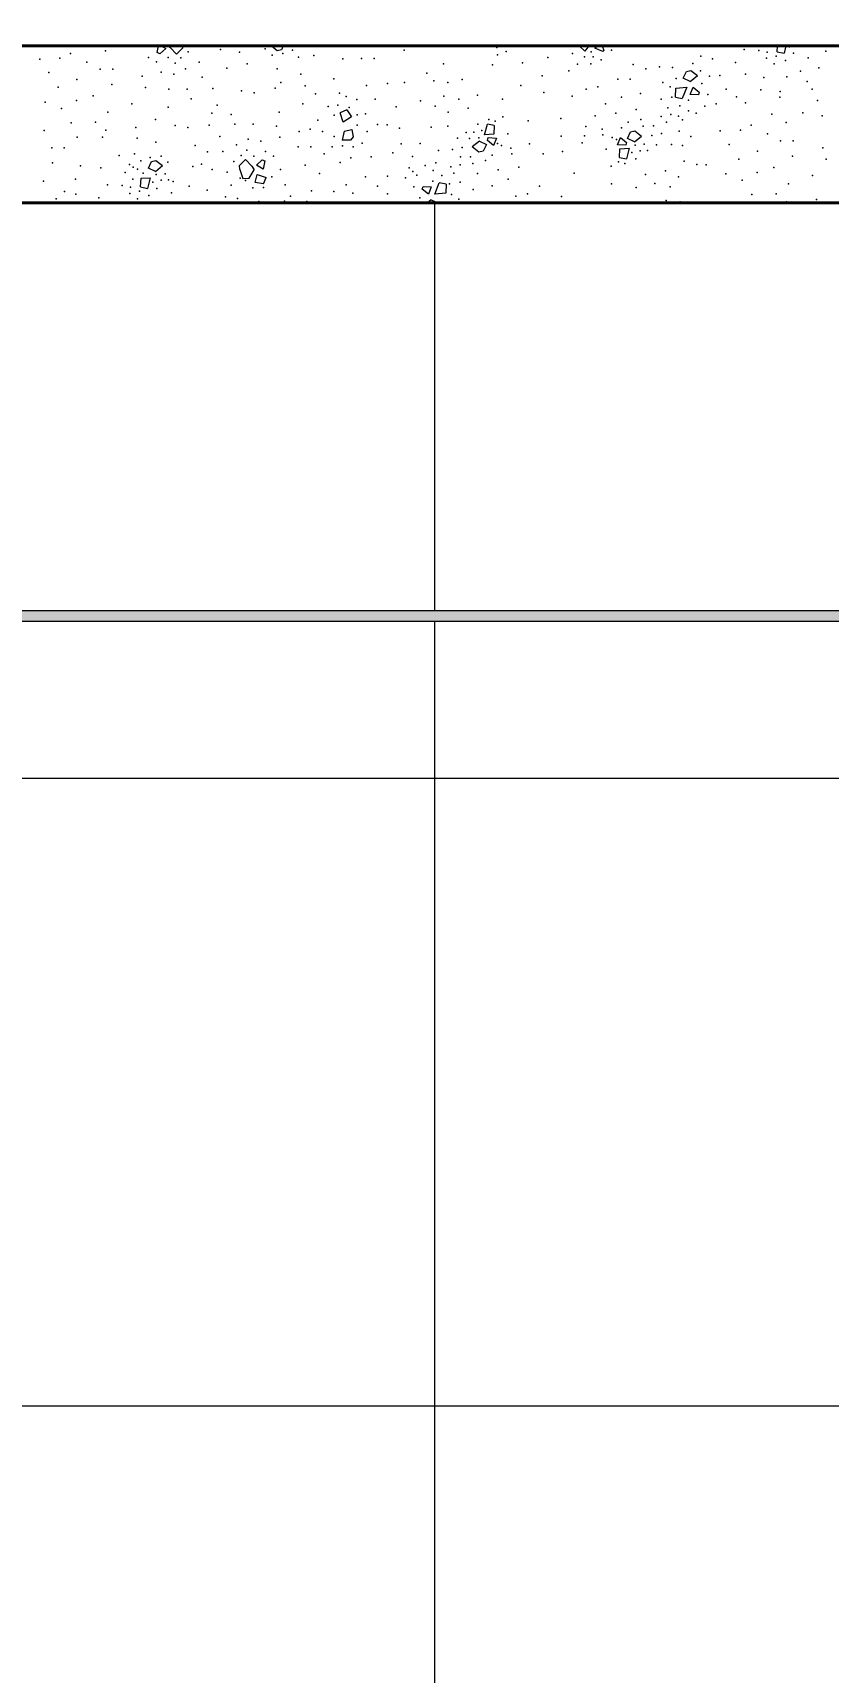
# Model space of a CAD drawing. Header units: metres. Extents: x -1.8 to 75.3, y -2 to 2.8.
# Drawn here: x 3.643 to 4.402, y 0.248 to 1.814 of the extents above; entities that cross this region are included whole.
import ezdxf

# ---------------------------------------------------------------- set-up
doc = ezdxf.new("R2010")
doc.units = ezdxf.units.M
doc.header["$MEASUREMENT"] = 0
for name, color, linetype in [('COTAS CORTE', 7, 'Continuous'), ('FORRO.EXEC', 7, 'Continuous'), ('LAJES.EST', 7, 'Continuous')]:
    doc.layers.add(name, color=color, linetype=linetype)
doc.layers.add('COTAS CORTE_Caneta_No__25', color=7, linetype='Continuous', lineweight=13, true_color=0x982312)
doc.layers.add('PAREDE CONSTRUIR_Caneta_No__97', color=7, linetype='Continuous', lineweight=13, true_color=0x6b6b6b)
for name, color, linetype, lineweight in [('FORRO.EXEC_Caneta_No__241', 7, 'Continuous', 13), ('LAJES.EST_Caneta_No__1', 7, 'Continuous', 40), ('LAJES.EST_Caneta_No__241', 7, 'Continuous', 13)]:
    doc.layers.add(name, color=color, linetype=linetype, lineweight=lineweight)
doc.styles.add('GENERATED_STYLE_1', font='arial.ttf')
doc.dimstyles.new('GENERATED_STYLE__2', dxfattribs={"dimtxt": 0.05, "dimasz": 0.02375, "dimexe": 0.18, "dimexo": 0.267183, "dimgap": 0, "dimtad": 1, "dimzin": 0, "dimdsep": 46, "dimtxsty": 'GENERATED_STYLE_1', "dimblk": 'ARROWHEAD_11', "dimblk1": 'ARROWHEAD_11', "dimblk2": 'ARROWHEAD_11', "dimcen": 0.09, "dimclrd": 256, "dimclre": 256, "dimclrt": 256, "dimadec": 0, "dimazin": 0, "dimtfac": 1, "dimtdec": 4, "dimtmove": 0, "dimatfit": 3, "dimfxl": 0, "dimtolj": 1, "dimtzin": 0, "dimarcsym": 0})

# ---------------------------------------------------------------- blocks, each defined once
blk = doc.blocks.new('*X29', base_point=(-60.4877, -1.8982))
at = {"layer": 'LAJES.EST_Caneta_No__241', "color": 7, "linetype": 'Continuous', "lineweight": 13}
for p, q in [((3.7618, 1.7953), (3.763, 1.8018)), ((3.7656, 1.8018), (3.7698, 1.7994)), ((3.7741, 1.8002), (3.7731, 1.8018)), ((3.7857, 1.8018), (3.786, 1.7995)), ((3.8763, 1.7971), (3.8704, 1.8018)), ((3.8821, 1.8018), (3.8804, 1.7981)), ((4.1645, 1.8018), (4.17, 1.7967)), ((4.1739, 1.8018), (4.17, 1.7967)), ((4.1796, 1.7997), (4.1822, 1.8018)), ((4.1866, 1.8018), (4.1882, 1.7974)), ((4.3537, 1.7961), (4.3539, 1.8018)), ((4.3619, 1.8018), (4.3602, 1.7947)), ((3.7643, 1.7943), (3.7618, 1.7953)), ((3.7698, 1.7994), (3.7643, 1.7943)), ((3.7802, 1.7939), (3.7741, 1.8002)), ((3.786, 1.7995), (3.7802, 1.7939)), ((3.8804, 1.7981), (3.8763, 1.7971)), ((4.1873, 1.7965), (4.1796, 1.7997)), ((4.1882, 1.7974), (4.1873, 1.7965)), ((4.3537, 1.7961), (4.3602, 1.7947)), ((4.2639, 1.7709), (4.267, 1.7773)), ((4.2706, 1.7677), (4.2639, 1.7709)), ((4.267, 1.7773), (4.2711, 1.7783)), ((4.2706, 1.7677), (4.2774, 1.7733)), ((4.2711, 1.7783), (4.2774, 1.7733)), ((4.2565, 1.7529), (4.2568, 1.7612)), ((4.2568, 1.7612), (4.2673, 1.7622)), ((4.2673, 1.7622), (4.263, 1.7515)), ((4.2705, 1.7552), (4.2734, 1.7623)), ((4.2785, 1.7549), (4.2705, 1.7552)), ((4.2734, 1.7623), (4.2792, 1.7575)), ((4.2792, 1.7575), (4.2785, 1.7549)), ((3.9426, 1.7406), (3.9365, 1.7378)), ((3.9426, 1.7406), (3.9473, 1.7338)), ((4.2565, 1.7529), (4.263, 1.7515)), ((3.9392, 1.7289), (3.9365, 1.7378)), ((3.9473, 1.7338), (3.9392, 1.7289)), ((4.0743, 1.7167), (4.0769, 1.727)), ((4.0834, 1.7256), (4.0769, 1.727)), ((4.0834, 1.7256), (4.083, 1.7173)), ((3.9403, 1.7203), (3.9382, 1.7118)), ((3.9463, 1.7116), (3.9382, 1.7118)), ((3.9403, 1.7203), (3.9475, 1.7218)), ((3.9489, 1.7149), (3.9463, 1.7116)), ((3.9475, 1.7218), (3.9489, 1.7149)), ((4.0693, 1.7108), (4.0625, 1.7052)), ((4.0693, 1.7108), (4.076, 1.7076)), ((4.076, 1.7076), (4.0729, 1.7012)), ((4.083, 1.7173), (4.0743, 1.7167)), ((4.0769, 1.7114), (4.0776, 1.7141)), ((4.0827, 1.7067), (4.0769, 1.7114)), ((4.0776, 1.7141), (4.0855, 1.7137)), ((4.0855, 1.7137), (4.0827, 1.7067)), ((4.2011, 1.7071), (4.2039, 1.7141)), ((4.2039, 1.7141), (4.2097, 1.7094)), ((4.2097, 1.7094), (4.209, 1.7068)), ((4.2106, 1.7132), (4.2137, 1.7196)), ((4.2173, 1.71), (4.2106, 1.7132)), ((4.2137, 1.7196), (4.2178, 1.7206)), ((4.2173, 1.71), (4.2241, 1.7156)), ((4.2178, 1.7206), (4.2241, 1.7156)), ((3.7564, 1.6913), (3.7605, 1.6923)), ((3.7605, 1.6923), (3.7668, 1.6873)), ((3.8402, 1.6876), (3.846, 1.6932)), ((3.846, 1.6932), (3.8521, 1.6869)), ((3.8564, 1.6878), (3.8619, 1.6929)), ((3.8619, 1.6929), (3.8644, 1.6919)), ((3.8644, 1.6919), (3.8629, 1.684)), ((4.0688, 1.7002), (4.0625, 1.7052)), ((4.0729, 1.7012), (4.0688, 1.7002)), ((4.209, 1.7068), (4.2011, 1.7071)), ((4.2032, 1.6952), (4.2035, 1.7035)), ((4.2032, 1.6952), (4.2097, 1.6938)), ((4.2035, 1.7035), (4.2123, 1.7041)), ((4.2123, 1.7041), (4.2097, 1.6938)), ((3.7533, 1.6849), (3.7564, 1.6913)), ((3.76, 1.6817), (3.7533, 1.6849)), ((3.76, 1.6817), (3.7668, 1.6873)), ((3.8406, 1.6835), (3.8402, 1.6876)), ((3.8406, 1.6835), (3.8436, 1.6751)), ((3.8496, 1.6754), (3.8542, 1.6834)), ((3.8521, 1.6869), (3.8542, 1.6834)), ((3.8551, 1.6712), (3.8572, 1.6789)), ((3.8629, 1.684), (3.8564, 1.6878)), ((3.8572, 1.6789), (3.8656, 1.676)), ((3.7459, 1.667), (3.7463, 1.6753)), ((3.7459, 1.667), (3.7524, 1.6655)), ((3.7463, 1.6753), (3.755, 1.6758)), ((3.755, 1.6758), (3.7524, 1.6655)), ((3.8436, 1.6751), (3.8496, 1.6754)), ((3.8633, 1.6698), (3.8551, 1.6712)), ((3.8633, 1.6698), (3.8656, 1.676)), ((4.0148, 1.6649), (4.0155, 1.6675)), ((4.0206, 1.6601), (4.0148, 1.6649)), ((4.0155, 1.6675), (4.0234, 1.6671)), ((4.0234, 1.6671), (4.0206, 1.6601)), ((4.0267, 1.6602), (4.031, 1.6709)), ((4.0371, 1.6611), (4.0267, 1.6602)), ((4.0375, 1.6695), (4.031, 1.6709)), ((4.0375, 1.6695), (4.0371, 1.6611)), ((4.0234, 1.6547), (4.0198, 1.6518)), ((4.0234, 1.6547), (4.0295, 1.6518))]:
    blk.add_line(p, q, dxfattribs=at)
for p in [(4.2611, 1.8016), (3.6495, 1.7892), (3.6689, 1.7899), (3.679, 1.7945), (3.6944, 1.7861), (3.7124, 1.7971), (3.7534, 1.7907), (3.7611, 1.7864), (3.7723, 1.7908), (3.7843, 1.7902), (3.7913, 1.7959), (3.8019, 1.7863), (3.8221, 1.7983), (3.8402, 1.7957), (3.8649, 1.7989), (3.8714, 1.793), (3.8817, 1.7944), (3.8908, 1.7975), (3.8967, 1.7909), (3.9014, 1.801), (3.9113, 1.7925), (3.939, 1.7893), (3.9568, 1.7897), (3.9687, 1.7897), (3.9974, 1.7978), (4.0861, 1.8002), (4.0865, 1.7932), (4.0947, 1.7963), (4.1345, 1.7906), (4.1582, 1.7945), (4.1695, 1.7912), (4.1761, 1.7962), (4.178, 1.7914), (4.1855, 1.7885), (4.1953, 1.7975), (4.2808, 1.7918), (4.2917, 1.7893), (4.322, 1.7983), (4.3361, 1.7974), (4.3434, 1.79), (4.344, 1.7957), (4.3527, 1.792), (4.3614, 1.7879), (4.3654, 1.8008), (4.3691, 1.7947), (4.3831, 1.7903), (4.3848, 1.8013), (4.4, 1.7968), (3.6581, 1.7762), (3.7071, 1.7794), (3.7192, 1.7795), (3.7473, 1.7728), (3.7654, 1.7766), (3.7776, 1.7747), (3.779, 1.7851), (3.7886, 1.7799), (3.8045, 1.7719), (3.8283, 1.7806), (3.8477, 1.7845), (3.8762, 1.7798), (3.8989, 1.7748), (3.9303, 1.7702), (4.0192, 1.7757), (4.0351, 1.7846), (4.0817, 1.7835), (4.1105, 1.7854), (4.1291, 1.7732), (4.1546, 1.7778), (4.1629, 1.7842), (4.1758, 1.7847), (4.2161, 1.7838), (4.2283, 1.7798), (4.2414, 1.7818), (4.2535, 1.7811), (4.2573, 1.7705), (4.273, 1.7848), (4.2805, 1.7779), (4.2889, 1.7728), (4.2989, 1.7733), (4.3138, 1.7858), (4.3235, 1.7747), (4.3407, 1.7714), (4.3506, 1.7847), (4.3629, 1.7723), (4.376, 1.7775), (4.3932, 1.7807), (3.6673, 1.7622), (3.685, 1.7697), (3.7184, 1.765), (3.7505, 1.762), (3.7729, 1.7603), (3.7903, 1.7603), (3.8149, 1.7611), (3.8422, 1.7588), (3.8543, 1.7569), (3.8742, 1.7612), (3.8798, 1.7668), (3.9029, 1.7636), (3.9127, 1.7559), (3.9359, 1.7567), (3.9616, 1.764), (3.9817, 1.7659), (3.9978, 1.7669), (4.0257, 1.7682), (4.0391, 1.7668), (4.0529, 1.7695), (4.1088, 1.7638), (4.1307, 1.7573), (4.1713, 1.7603), (4.1825, 1.7627), (4.2015, 1.7698), (4.2133, 1.7698), (4.2232, 1.7563), (4.2443, 1.7669), (4.2513, 1.7627), (4.2815, 1.7659), (4.2874, 1.7554), (4.305, 1.7604), (4.338, 1.7597), (4.3563, 1.7582), (4.3822, 1.7678), (4.387, 1.7604), (3.6547, 1.7481), (3.6704, 1.7419), (3.6848, 1.7494), (3.7005, 1.7541), (3.7375, 1.7464), (3.7721, 1.7431), (3.794, 1.751), (3.8191, 1.745), (3.9008, 1.7464), (3.9248, 1.7438), (3.9343, 1.745), (3.9421, 1.7535), (3.9451, 1.743), (3.9522, 1.7504), (3.9699, 1.7507), (3.9899, 1.7436), (4.0132, 1.7491), (4.0271, 1.7441), (4.0352, 1.7538), (4.0498, 1.7507), (4.0587, 1.7421), (4.0676, 1.7545), (4.0912, 1.7509), (4.158, 1.7537), (4.1898, 1.7464), (4.2051, 1.7528), (4.2191, 1.7411), (4.2429, 1.7509), (4.2491, 1.7424), (4.253, 1.7526), (4.2605, 1.7444), (4.2688, 1.7397), (4.269, 1.7499), (4.2844, 1.7442), (4.2953, 1.7465), (4.3147, 1.7531), (4.3232, 1.7474), (4.3562, 1.7529), (4.3922, 1.7497), (3.6795, 1.7282), (3.7027, 1.729), (3.7147, 1.7385), (3.7413, 1.7237), (3.7601, 1.7314), (3.7788, 1.7256), (3.791, 1.7238), (3.8112, 1.726), (3.814, 1.7376), (3.8322, 1.7362), (3.8358, 1.7268), (3.8533, 1.7269), (3.8756, 1.7251), (3.878, 1.7385), (3.915, 1.7308), (3.9307, 1.7355), (3.9525, 1.7261), (3.9526, 1.7359), (3.9607, 1.7368), (3.9721, 1.7267), (3.9811, 1.7264), (4.0231, 1.7242), (4.0392, 1.725), (4.0396, 1.7385), (4.0679, 1.727), (4.0784, 1.7313), (4.0844, 1.7297), (4.0916, 1.7341), (4.116, 1.7302), (4.1471, 1.7325), (4.171, 1.7248), (4.1798, 1.7349), (4.1995, 1.7375), (4.205, 1.7235), (4.2114, 1.7287), (4.2235, 1.7313), (4.2257, 1.725), (4.2354, 1.7253), (4.2429, 1.7344), (4.2479, 1.7288), (4.2521, 1.7361), (4.2594, 1.7345), (4.2632, 1.731), (4.2764, 1.7375), (4.3288, 1.7259), (4.3486, 1.7364), (4.3622, 1.7285), (4.3782, 1.7378), (4.3965, 1.7348), (3.6539, 1.7209), (3.6852, 1.7146), (3.7096, 1.7146), (3.7126, 1.7213), (3.7426, 1.7135), (3.7605, 1.7096), (3.8216, 1.7153), (3.8486, 1.7125), (3.8608, 1.7106), (3.8789, 1.7144), (3.8971, 1.7199), (3.9077, 1.7223), (3.9194, 1.72), (3.9305, 1.7152), (3.9574, 1.7087), (3.962, 1.72), (3.9931, 1.7231), (3.9947, 1.7082), (4.0127, 1.7086), (4.0483, 1.7135), (4.0567, 1.719), (4.0599, 1.7132), (4.0639, 1.7193), (4.0687, 1.7138), (4.0717, 1.7209), (4.0865, 1.7086), (4.0963, 1.7176), (4.1172, 1.7082), (4.1473, 1.7155), (4.1675, 1.709), (4.1695, 1.7159), (4.1864, 1.7223), (4.1873, 1.7168), (4.1961, 1.7141), (4.2001, 1.7122), (4.2267, 1.7077), (4.2338, 1.7161), (4.2431, 1.7181), (4.2526, 1.7076), (4.26, 1.7202), (4.2711, 1.7153), (4.2993, 1.7206), (4.3079, 1.7076), (4.3187, 1.7213), (4.3442, 1.7176), (4.3569, 1.7109), (4.369, 1.7109), (3.661, 1.7042), (3.673, 1.7043), (3.7255, 1.6969), (3.7401, 1.6985), (3.746, 1.6919), (3.7551, 1.695), (3.7654, 1.6964), (3.7979, 1.7066), (3.8097, 1.7006), (3.8243, 1.7008), (3.8375, 1.7073), (3.8418, 1.697), (3.8472, 1.702), (3.8538, 1.6963), (3.8651, 1.7007), (3.8727, 1.6965), (3.8963, 1.7053), (3.9084, 1.7054), (3.9211, 1.6987), (3.9287, 1.7052), (3.9385, 1.7062), (3.9466, 1.6949), (3.9487, 1.7052), (3.966, 1.6957), (3.9868, 1.6995), (4.0053, 1.6961), (4.0304, 1.7018), (4.0435, 1.7028), (4.0512, 1.6956), (4.0528, 1.7047), (4.0609, 1.6958), (4.0751, 1.6921), (4.0816, 1.6974), (4.0905, 1.7067), (4.0993, 1.704), (4.1002, 1.6985), (4.1303, 1.6986), (4.1487, 1.7008), (4.1903, 1.7032), (4.2149, 1.6999), (4.2179, 1.707), (4.2187, 1.6938), (4.2227, 1.7015), (4.2299, 1.7018), (4.2383, 1.7073), (4.2632, 1.7065), (4.3171, 1.6936), (4.3348, 1.7011), (4.3682, 1.6964), (4.3971, 1.7042), (4.4003, 1.6934), (3.6616, 1.6901), (3.6886, 1.687), (3.7079, 1.6853), (3.7311, 1.6807), (3.7354, 1.6884), (3.7388, 1.6859), (3.7428, 1.6839), (3.7484, 1.68), (3.7606, 1.6787), (3.7694, 1.6794), (3.7719, 1.6905), (3.7956, 1.6866), (3.8041, 1.6888), (3.8141, 1.6836), (3.8285, 1.681), (3.8348, 1.6913), (3.8712, 1.6767), (3.8795, 1.6837), (3.9031, 1.6878), (3.9167, 1.6798), (3.9365, 1.6903), (3.9605, 1.6766), (3.9816, 1.6772), (4.0021, 1.6853), (4.0059, 1.6818), (4.0095, 1.6782), (4.0174, 1.6875), (4.0252, 1.6827), (4.0278, 1.6901), (4.0335, 1.678), (4.0419, 1.6863), (4.0448, 1.68), (4.0511, 1.688), (4.0631, 1.6895), (4.0675, 1.6797), (4.0871, 1.6833), (4.1068, 1.6859), (4.1599, 1.6801), (4.195, 1.6867), (4.2022, 1.6911), (4.2082, 1.6895), (4.2278, 1.6787), (4.247, 1.6823), (4.2595, 1.6767), (4.2648, 1.6916), (4.2768, 1.6883), (4.2859, 1.688), (4.3045, 1.6795), (4.3346, 1.6808), (4.3503, 1.6855), (4.3873, 1.6778), (3.6533, 1.6724), (3.6731, 1.6626), (3.6838, 1.6744), (3.7142, 1.6691), (3.7283, 1.6682), (3.7356, 1.6608), (3.7362, 1.6666), (3.7385, 1.6743), (3.7449, 1.6628), (3.7576, 1.6716), (3.7614, 1.6655), (3.7654, 1.6733), (3.7726, 1.6736), (3.7753, 1.6612), (3.777, 1.6721), (3.7922, 1.6676), (3.8094, 1.6639), (3.8323, 1.6688), (3.841, 1.6755), (3.846, 1.673), (3.8529, 1.666), (3.8632, 1.6663), (3.8838, 1.6689), (3.9091, 1.6634), (3.9303, 1.6627), (3.9421, 1.6689), (3.9486, 1.6611), (3.9719, 1.6677), (3.9986, 1.6758), (4.0066, 1.667), (4.0249, 1.6725), (4.0409, 1.6698), (4.0511, 1.6715), (4.0634, 1.6645), (4.0814, 1.668), (4.0968, 1.6744), (4.1266, 1.6678), (4.1954, 1.6699), (4.219, 1.6664), (4.2368, 1.6701), (4.2514, 1.667), (4.3202, 1.6733), (4.3645, 1.6699), (3.6457, 1.6519), (3.6652, 1.6556), (3.6839, 1.6601), (3.706, 1.6566), (3.7428, 1.6555), (3.7537, 1.6587), (3.827, 1.6575), (3.8383, 1.6559), (3.8588, 1.6529), (3.8832, 1.6533), (3.889, 1.6581), (3.9044, 1.653), (3.9816, 1.6605), (4.0125, 1.6565), (4.0366, 1.6518), (4.0427, 1.6596), (4.0496, 1.6554), (4.1041, 1.6581), (4.1153, 1.6605), (4.1476, 1.6577), (4.2475, 1.654), (4.2609, 1.6526), (4.2814, 1.6523), (4.3037, 1.6523), (4.3293, 1.6596), (4.3526, 1.6604), (4.3624, 1.6527), (4.3911, 1.6551)]:
    blk.add_point(p, dxfattribs=at)
blk = doc.blocks.new('*D36', base_point=(-60.4877, -1.8982))
at = {"layer": 'COTAS CORTE_Caneta_No__25', "linetype": 'Continuous', "lineweight": 13, "true_color": 0x982312}
for points in [[(2.7749, 1.2518), (2.7754, 1.2494), (2.7767, 1.2473), (2.7787, 1.246), (2.7811, 1.2455), (2.7835, 1.246), (2.7855, 1.2473), (2.7869, 1.2494), (2.7874, 1.2518), (2.7869, 1.2541), (2.7855, 1.2562), (2.7835, 1.2575), (2.7811, 1.258), (2.7787, 1.2575), (2.7767, 1.2562), (2.7754, 1.2541)], [(2.7749, -1.8982), (2.7754, -1.9006), (2.7767, -1.9027), (2.7787, -1.904), (2.7811, -1.9045), (2.7835, -1.904), (2.7855, -1.9027), (2.7869, -1.9006), (2.7874, -1.8982), (2.7869, -1.8959), (2.7855, -1.8938), (2.7835, -1.8925), (2.7811, -1.892), (2.7787, -1.8925), (2.7767, -1.8938), (2.7754, -1.8959)]]:
    blk.add_hatch(color=24, dxfattribs=at).paths.add_polyline_path(points)
at = {"layer": 'COTAS CORTE_Caneta_No__25', "color": 24, "linetype": 'Continuous', "lineweight": 13, "true_color": 0x982312}
for p, q in [((2.7749, 1.2518), (2.7577, 1.2518)), ((2.7811, -1.892), (2.7811, 1.2455)), ((3.0483, 1.2518), (2.7874, 1.2518)), ((2.7749, -1.8982), (2.7577, -1.8982)), ((2.7811, -1.9107), (2.7811, -1.9045)), ((3.0483, -1.8982), (2.7874, -1.8982))]:
    blk.add_line(p, q, dxfattribs=at)
for centre in [(2.7811, 1.2518), (2.7811, -1.8982)]:
    blk.add_circle(centre, 0.00625, dxfattribs=at)
at = {"layer": 'COTAS CORTE_Caneta_No__25', "color": 24, "lineweight": 13, "true_color": 0x982312, "char_height": 0.05, "attachment_point": 7, "rotation": 90, "style": 'GENERATED_STYLE_1'}
for s, insert in [('\\A1;{\\pql;\\fArial|b0|i0|c0|p0;\\W1.000000;0,01}', (2.7711, 1.112)), ('\\A1;{\\pql;\\fArial|b0|i0|c0|p0;\\W1.000000;3,15}', (2.7711, -0.4567))]:
    blk.add_mtext(s, dxfattribs=dict(at, insert=insert))
blk = doc.blocks.new('ARROWHEAD_11')
at = {"color": 0, "linetype": 'Continuous', "lineweight": 0}
blk.add_line((0, 0), (-1, 0), dxfattribs=at)
at = {"color": 0, "linetype": 'Continuous', "lineweight": 0, "const_width": 0.25, "flags": 128}
blk.add_lwpolyline([(-0.125, 0, 1), (0.125, 0, 1)], format="xyb", close=True, dxfattribs=at)
blk = doc.blocks.new('*D37', base_point=(-60.4877, -1.8982))
at = {"layer": 'COTAS CORTE_Caneta_No__25', "linetype": 'Continuous', "lineweight": 13, "true_color": 0x982312}
for points in [[(2.7749, 1.2618), (2.7754, 1.2594), (2.7767, 1.2573), (2.7787, 1.256), (2.7811, 1.2555), (2.7835, 1.256), (2.7855, 1.2573), (2.7869, 1.2594), (2.7874, 1.2618), (2.7869, 1.2641), (2.7855, 1.2662), (2.7835, 1.2675), (2.7811, 1.268), (2.7787, 1.2675), (2.7767, 1.2662), (2.7754, 1.2641)], [(2.7749, 1.2518), (2.7754, 1.2494), (2.7767, 1.2473), (2.7787, 1.246), (2.7811, 1.2455), (2.7835, 1.246), (2.7855, 1.2473), (2.7869, 1.2494), (2.7874, 1.2518), (2.7869, 1.2541), (2.7855, 1.2562), (2.7835, 1.2575), (2.7811, 1.258), (2.7787, 1.2575), (2.7767, 1.2562), (2.7754, 1.2541)]]:
    blk.add_hatch(color=24, dxfattribs=at).paths.add_polyline_path(points)
at = {"layer": 'COTAS CORTE_Caneta_No__25', "color": 24, "linetype": 'Continuous', "lineweight": 13, "true_color": 0x982312}
for p, q in [((2.7749, 1.2618), (2.7577, 1.2618)), ((2.7811, 1.2518), (2.7811, 1.2555)), ((3.0483, 1.2618), (2.7874, 1.2618)), ((2.7749, 1.2518), (2.7577, 1.2518)), ((3.0483, 1.2518), (2.7874, 1.2518))]:
    blk.add_line(p, q, dxfattribs=at)
for centre in [(2.7811, 1.2618), (2.7811, 1.2518)]:
    blk.add_circle(centre, 0.00625, dxfattribs=at)
blk = doc.blocks.new('*D38', base_point=(-60.4877, -1.8982))
at = {"layer": 'COTAS CORTE_Caneta_No__25', "linetype": 'Continuous', "lineweight": 13, "true_color": 0x982312}
for points in [[(2.7749, 1.6518), (2.7754, 1.6494), (2.7767, 1.6473), (2.7787, 1.646), (2.7811, 1.6455), (2.7835, 1.646), (2.7855, 1.6473), (2.7869, 1.6494), (2.7874, 1.6518), (2.7869, 1.6541), (2.7855, 1.6562), (2.7835, 1.6575), (2.7811, 1.658), (2.7787, 1.6575), (2.7767, 1.6562), (2.7754, 1.6541)], [(2.7749, 1.2618), (2.7754, 1.2594), (2.7767, 1.2573), (2.7787, 1.256), (2.7811, 1.2555), (2.7835, 1.256), (2.7855, 1.2573), (2.7869, 1.2594), (2.7874, 1.2618), (2.7869, 1.2641), (2.7855, 1.2662), (2.7835, 1.2675), (2.7811, 1.268), (2.7787, 1.2675), (2.7767, 1.2662), (2.7754, 1.2641)]]:
    blk.add_hatch(color=24, dxfattribs=at).paths.add_polyline_path(points)
at = {"layer": 'COTAS CORTE_Caneta_No__25', "color": 24, "linetype": 'Continuous', "lineweight": 13, "true_color": 0x982312}
for p, q in [((2.7749, 1.6518), (2.7577, 1.6518)), ((2.7811, 1.268), (2.7811, 1.6455)), ((3.0483, 1.6518), (2.7874, 1.6518)), ((2.7749, 1.2618), (2.7577, 1.2618)), ((3.0483, 1.2618), (2.7874, 1.2618))]:
    blk.add_line(p, q, dxfattribs=at)
for centre in [(2.7811, 1.6518), (2.7811, 1.2618)]:
    blk.add_circle(centre, 0.00625, dxfattribs=at)
at = {"layer": 'COTAS CORTE_Caneta_No__25', "color": 24, "lineweight": 13, "true_color": 0x982312, "insert": (2.7711, 1.39), "char_height": 0.05, "attachment_point": 7, "rotation": 90, "style": 'GENERATED_STYLE_1'}
blk.add_mtext('\\A1;{\\pql;\\fArial|b0|i0|c0|p0;\\W1.000000;0,39}', dxfattribs=at)
blk = doc.blocks.new('*D39', base_point=(-60.4877, -1.8982))
at = {"layer": 'COTAS CORTE_Caneta_No__25', "linetype": 'Continuous', "lineweight": 13, "true_color": 0x982312}
for points in [[(2.7749, 1.8018), (2.7754, 1.7994), (2.7767, 1.7973), (2.7787, 1.796), (2.7811, 1.7955), (2.7835, 1.796), (2.7855, 1.7973), (2.7869, 1.7994), (2.7874, 1.8018), (2.7869, 1.8041), (2.7855, 1.8062), (2.7835, 1.8075), (2.7811, 1.808), (2.7787, 1.8075), (2.7767, 1.8062), (2.7754, 1.8041)], [(2.7749, 1.6518), (2.7754, 1.6494), (2.7767, 1.6473), (2.7787, 1.646), (2.7811, 1.6455), (2.7835, 1.646), (2.7855, 1.6473), (2.7869, 1.6494), (2.7874, 1.6518), (2.7869, 1.6541), (2.7855, 1.6562), (2.7835, 1.6575), (2.7811, 1.658), (2.7787, 1.6575), (2.7767, 1.6562), (2.7754, 1.6541)]]:
    blk.add_hatch(color=24, dxfattribs=at).paths.add_polyline_path(points)
at = {"layer": 'COTAS CORTE_Caneta_No__25', "color": 24, "linetype": 'Continuous', "lineweight": 13, "true_color": 0x982312}
for p, q in [((2.7749, 1.8018), (2.7577, 1.8018)), ((2.7811, 1.808), (2.7811, 1.8143)), ((3.0483, 1.8018), (2.7874, 1.8018)), ((2.7811, 1.658), (2.7811, 1.7955)), ((2.7749, 1.6518), (2.7577, 1.6518)), ((3.0483, 1.6518), (2.7874, 1.6518))]:
    blk.add_line(p, q, dxfattribs=at)
for centre in [(2.7811, 1.8018), (2.7811, 1.6518)]:
    blk.add_circle(centre, 0.00625, dxfattribs=at)
at = {"layer": 'COTAS CORTE_Caneta_No__25', "color": 24, "lineweight": 13, "true_color": 0x982312, "insert": (2.7711, 1.66), "char_height": 0.05, "attachment_point": 7, "rotation": 90, "style": 'GENERATED_STYLE_1'}
blk.add_mtext('\\A1;{\\pql;\\fArial|b0|i0|c0|p0;\\W1.000000;0,15}', dxfattribs=at)

msp = doc.modelspace()

# ---------------------------------------------------------------- hatches: boundary and pattern name
at = {"layer": 'FORRO.EXEC', "linetype": 'Continuous', "lineweight": 0, "true_color": 0xffffff}
msp.add_hatch(color=7, dxfattribs=at).paths.add_polyline_path([(2.9763, 1.2618), (2.9763, 1.2518), (5.8263, 1.2518), (5.8263, 1.2618)])
at = {"layer": 'PAREDE CONSTRUIR_Caneta_No__97', "linetype": 'Continuous', "lineweight": 13, "true_color": 0x6b6b6b}
h = msp.add_hatch(dxfattribs=at)
h.set_pattern_fill('Ceramica_60_x_60_0002', color=251, style=0, pattern_type=2)
h.set_pattern_definition([(0, (5.82634, -1.89824), (0, 0.6), []), (90, (5.82634, -1.89824), (-0.6, 0), [])])
h.paths.add_polyline_path([(2.8763, 1.6518), (2.8763, 1.2518), (2.9763, 1.2518), (2.9763, 1.2618), (4.4263, 1.2618), (4.4263, 1.3518), (4.5963, 1.3518), (4.5963, 1.6518)])
h = msp.add_hatch(dxfattribs=at)
h.set_pattern_fill('Ceramica_60_x_60_0002', color=251, style=0, pattern_type=2)
h.set_pattern_definition([(0, (5.82634, -1.89824), (0, 0.6), []), (90, (5.82634, -1.89824), (-0.6, 0), [])])
h.paths.add_polyline_path([(2.9763, 1.2518), (2.9763, -0.8982), (3.0179, -0.8982), (3.0179, -0.8782), (3.0579, -0.8782), (3.1529, -0.8849), (3.1529, -0.8982), (3.4763, -0.8982), (3.4763, -1.0982), (3.3261, -1.0982), (3.3259, -1.0984), (3.324, -1.0998), (3.324, -1.0998), (3.3231, -1.1005), (3.3221, -1.1011), (3.322, -1.1012), (3.3209, -1.1019), (3.3201, -1.1024), (3.3181, -1.1037), (3.318, -1.1038), (3.3173, -1.1042), (3.317, -1.1044), (3.3154, -1.1054), (3.3134, -1.1065), (3.3134, -1.1065), (3.3114, -1.1076), (3.3113, -1.1077), (3.3093, -1.1087), (3.3089, -1.1089), (3.3066, -1.11), (3.305, -1.1108), (3.3033, -1.1116), (3.3016, -1.1123), (3.2999, -1.113), (3.2998, -1.113), (3.2982, -1.1137), (3.2982, -1.1137), (3.2964, -1.1143), (3.2946, -1.115), (3.2928, -1.1156), (3.2902, -1.1164), (3.2878, -1.1172), (3.2853, -1.1179), (3.2832, -1.1184), (3.281, -1.1189), (3.281, -1.1189), (3.2803, -1.1191), (3.2802, -1.1191), (3.2778, -1.1196), (3.2755, -1.12), (3.2729, -1.1204), (3.2728, -1.1205), (3.2704, -1.1208), (3.2703, -1.1208), (3.2701, -1.1209), (3.27, -1.121), (3.2699, -1.121), (3.2698, -1.1211), (3.2641, -1.1219), (3.2636, -1.1226), (3.268, -1.1233), (3.268, -1.1233), (3.268, -1.1233), (3.268, -1.1233), (3.2676, -1.1239), (3.2672, -1.1246), (3.2669, -1.1254), (3.2668, -1.1261), (3.2667, -1.1269), (3.2667, -1.1332), (3.1957, -1.1332), (3.1957, -1.1269), (3.1957, -1.1261), (3.1955, -1.1254), (3.1952, -1.1246), (3.1949, -1.1239), (3.1944, -1.1233), (3.1941, -1.1229), (3.1934, -1.122), (3.193, -1.1216), (3.1926, -1.1211), (3.1925, -1.121), (3.1924, -1.121), (3.1923, -1.1209), (3.1921, -1.1208), (3.192, -1.1208), (3.1895, -1.1204), (3.187, -1.12), (3.1846, -1.1196), (3.1845, -1.1196), (3.1822, -1.1191), (3.1815, -1.1189), (3.1814, -1.1189), (3.1793, -1.1184), (3.1772, -1.1179), (3.1747, -1.1172), (3.1722, -1.1164), (3.1696, -1.1156), (3.1678, -1.115), (3.166, -1.1143), (3.1659, -1.1143), (3.1643, -1.1137), (3.1625, -1.113), (3.1608, -1.1123), (3.1591, -1.1116), (3.1575, -1.1108), (3.1568, -1.1105), (3.1562, -1.1102), (3.1558, -1.11), (3.1535, -1.1089), (3.1514, -1.1078), (3.1514, -1.1078), (3.1492, -1.1066), (3.1471, -1.1054), (3.1454, -1.1044), (3.1451, -1.1042), (3.1443, -1.1037), (3.1442, -1.1036), (3.1423, -1.1024), (3.1403, -1.1011), (3.1403, -1.1011), (3.1386, -1.0999), (3.1386, -1.0999), (3.1384, -1.0998), (3.1365, -1.0984), (3.1363, -1.0982), (2.9763, -1.0982), (2.9763, -1.8982), (4.4263, -1.8982), (4.4263, 1.2518)])

# ---------------------------------------------------------------- linework, layer by layer
at = {"layer": 'FORRO.EXEC_Caneta_No__241', "color": 7, "linetype": 'Continuous', "lineweight": 13}
for p, q in [((5.8263, 1.2618), (2.9763, 1.2618)), ((5.8263, 1.2518), (2.9763, 1.2518))]:
    msp.add_line(p, q, dxfattribs=at)
at = {"layer": 'LAJES.EST_Caneta_No__1', "color": 7, "linetype": 'Continuous', "lineweight": 40}
for p, q in [((5.8263, 1.8018), (2.8763, 1.8018)), ((5.8263, 1.6518), (2.8763, 1.6518))]:
    msp.add_line(p, q, dxfattribs=at)

# ---------------------------------------------------------------- block references
at = {"layer": 'LAJES.EST', "lineweight": 0}
msp.add_blockref('*X29', (-60.4877, -1.8982), dxfattribs=at)

# ---------------------------------------------------------------- dimensions: what is measured, and where the dimension line sits
at = {"layer": 'COTAS CORTE', "color": 24, "linetype": 'Continuous', "lineweight": 13, "true_color": 0x982312}
for base, p1, p2, picture, middle in [((2.7811, 1.8018), (4.3513, 1.6518), (4.3513, 1.8018), '*D39', (2.7461, 1.7248)), ((2.7811, 1.6518), (4.4013, 1.2618), (4.3513, 1.6518), '*D38', (2.7461, 1.4548)), ((2.7811, 1.2518), (2.9763, -1.8982), (4.4013, 1.2518), '*D36', (2.7461, -0.392)), ((2.7811, 1.2618), (4.4013, 1.2518), (4.4013, 1.2618), '*D37', (2.7461, 1.1768))]:
    dim = msp.add_linear_dim(base=base, p1=p1, p2=p2, angle=90, dimstyle='GENERATED_STYLE__2', dxfattribs=at)
    dim.commit()
    dim.dimension.update_dxf_attribs({"geometry": picture, "text_midpoint": middle, "dimtype": 160, "text_rotation": 90})

doc.saveas('drawing.dxf')
